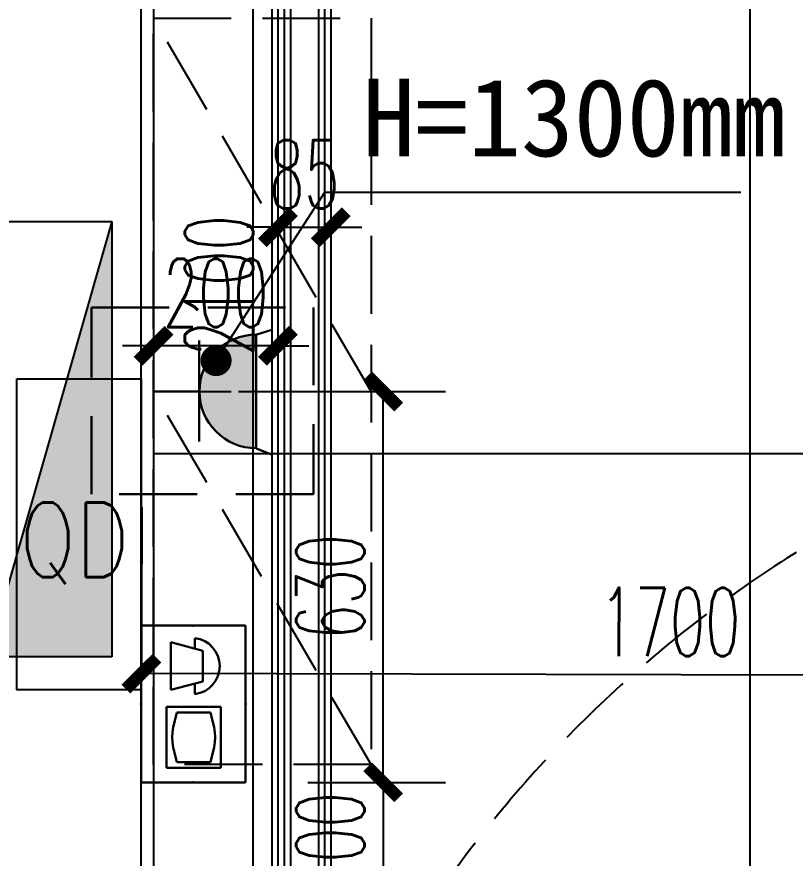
# Model space of a CAD drawing. Extents: x 184967 to 628822, y -100826 to 121332.
# Drawn here: x 202467 to 203719, y -19787 to -18434 of the extents above; entities that cross this region are included whole.
import ezdxf
from ezdxf.enums import TextEntityAlignment as Align

# ---------------------------------------------------------------- set-up
doc = ezdxf.new("R2010")
doc.units = 0
doc.header["$MEASUREMENT"] = 0
for name, pattern in [('CONTINOUS', [0]), ('DASH', [0.35, 0.25, -0.1]), ('DASHED2', [0.375, 0.25, -0.125])]:
    doc.linetypes.add(name, pattern=pattern)
for name, color, linetype in [('0-地面', 251, 'Continuous'), ('0-天花尺寸', 2, 'Continuous'), ('0-天花造型', 55, 'Continuous'), ('0-完成面', 47, 'Continuous'), ('0-标注', 83, 'Continuous'), ('E02-灯具开关连线', 6, 'Continuous'), ('EQUIP_消火栓', 7, 'Continuous'), ('P10-活动家具', 55, 'DASH'), ('TEL_TEXT', 7, 'Continuous'), ('WALL', 145, 'Continuous'), ('定位标注', 2, 'Continuous')]:
    doc.layers.add(name, color=color, linetype=linetype)
doc.layers.add('E-插座', color=60, linetype='Continuous', lineweight=30)
doc.styles.add('_HZTXT', font='SIMPLEX', dxfattribs={"width": 0.7, "bigfont": 'HZTXT'})
doc.styles.add('_TEL_DIM', font='SIMPLEX', dxfattribs={"width": 0.8, "height": 3.5, "bigfont": 'HZTXT'})
doc.styles.add('尺寸标注', font='txt.shx', dxfattribs={"width": 0.6, "height": 110})
doc.styles.add('文字标注', font='')
doc.styles.get('文字标注').set_extended_font_data('SimSun')
doc.dimstyles.new('1', dxfattribs={"dimscale": 0, "dimtxt": 2.5, "dimasz": 1, "dimexe": 1, "dimexo": 0.3, "dimgap": 0.5, "dimtad": 1, "dimdec": 0, "dimzin": 0, "dimdsep": 46, "dimtxsty": '尺寸标注', "dimblk": 'ARCHTICK', "dimcen": 0, "dimdle": 0.6, "dimclrd": 251, "dimclre": 251, "dimclrt": 2, "dimadec": 0, "dimazin": 0, "dimtfac": 1, "dimtdec": 0, "dimtix": 1, "dimtmove": 2, "dimatfit": 3, "dimldrblk": 'DOT', "dimfxl": 0, "dimtolj": 1, "dimtzin": 0, "dimlwe": 30, "dimarcsym": 0})
doc.dimstyles.new('1-50', dxfattribs={"dimscale": 50, "dimtxt": 110, "dimasz": 1, "dimexe": 2, "dimexo": 2, "dimgap": 0.6, "dimtad": 1, "dimdec": 0, "dimrnd": 5, "dimtxsty": '尺寸标注', "dimblk": 'ARCHTICK', "dimcen": 2.5, "dimclrd": 251, "dimclre": 251, "dimclrt": 50, "dimadec": 0, "dimazin": 0, "dimtfac": 1, "dimtdec": 0, "dimtix": 1, "dimtmove": 2, "dimatfit": 3, "dimldrblk": 'DOT', "dimfxl": 0, "dimarcsym": 0})

# ---------------------------------------------------------------- blocks, each defined once
blk = doc.blocks.new('*U220')
at = {"layer": '0-天花造型', "linetype": 'ByBlock'}
for points in [[(564977.2, -31462.6), (567937.2, -31462.6), (567937.2, -27962.6), (564977.2, -27962.6)], [(565062.2, -31377.6), (567852.2, -31377.6), (567852.2, -28047.6), (565062.2, -28047.6)]]:
    blk.add_lwpolyline(points, close=True, dxfattribs=at)
at = {"layer": '0-天花造型', "color": 250, "linetype": 'ByBlock'}
for points in [[(564987.2, -31452.6), (567927.2, -31452.6), (567927.2, -27972.6), (564987.2, -27972.6)], [(564997.2, -31442.6), (567917.2, -31442.6), (567917.2, -27982.6), (564997.2, -27982.6)], [(565042.2, -31397.6), (567872.2, -31397.6), (567872.2, -28027.6), (565042.2, -28027.6)], [(565052.2, -31387.6), (567862.2, -31387.6), (567862.2, -28037.6), (565052.2, -28037.6)]]:
    blk.add_lwpolyline(points, close=True, dxfattribs=at)
blk = doc.blocks.new('$equip$00001887')
at = {"color": 0, "linetype": 'Continuous'}
for p, q in [((-0.75, 0.5), (0.75, 0.5)), ((-0.75, -0.5), (-0.75, 0.5)), ((0.75, 0.5), (0.75, -0.5)), ((0.0271, 0.2627), (0.0271, -0.2564)), ((0.0271, 0.2627), (0.6103, 0.2627)), ((0.6103, -0.2564), (0.6103, 0.2627)), ((0.0811, 0.1655), (0.16, 0.185)), ((0.0811, 0.1655), (0.0811, -0.1592)), ((0.16, 0.185), (0.2222, 0.1989)), ((0.2222, 0.1989), (0.2732, 0.2073)), ((0.2732, 0.2073), (0.3187, 0.2101)), ((0.3187, 0.2101), (0.3642, 0.2073)), ((0.3642, 0.2073), (0.4152, 0.1989)), ((0.4152, 0.1989), (0.4774, 0.185)), ((0.4774, 0.185), (0.5563, 0.1655)), ((0.5563, -0.1592), (0.5563, 0.1655)), ((-0.5902, -0.2145), (-0.5102, 0.0905)), ((-0.5102, 0.0905), (-0.5102, 0.0905)), ((-0.5102, 0.0905), (-0.2152, 0.0905)), ((-0.2152, 0.0905), (-0.1352, -0.2145)), ((-0.6308, 0.0155), (-0.5328, 0.0155)), ((-0.1925, 0.0155), (-0.0945, 0.0155)), ((0.16, -0.1787), (0.0811, -0.1592)), ((0.5563, -0.1592), (0.4774, -0.1787)), ((-0.1352, -0.2145), (-0.5902, -0.2145)), ((0.2222, -0.1926), (0.16, -0.1787)), ((0.2732, -0.201), (0.2222, -0.1926)), ((0.3187, -0.2038), (0.2732, -0.201)), ((0.3642, -0.201), (0.3187, -0.2038)), ((0.4152, -0.1926), (0.3642, -0.201)), ((0.4774, -0.1787), (0.4152, -0.1926)), ((0.0271, -0.2564), (0.6103, -0.2564)), ((0.75, -0.5), (-0.75, -0.5))]:
    blk.add_line(p, q, dxfattribs=at)
blk.add_arc((-0.3627, -0.0174), 0.2701, 6.98974, 173.01026, dxfattribs=at)
for p in [(0, 0.5), (-0.75, 0), (0.75, 0), (0, -0.5)]:
    blk.add_point(p)
at = {"layer": 'TEL_TEXT', "style": '_TEL_DIM', "flags": 1}
blk.add_attdef('A', text='', height=0.00002, dxfattribs=at).set_placement((0, 0), align=Align.MIDDLE_CENTER)
blk = doc.blocks.new('_ArchTick')
at = {"color": 0, "linetype": 'ByBlock', "const_width": 0.4}
blk.add_lwpolyline([(-0.5, -0.5), (0.5, 0.5)], dxfattribs=at)
blk = doc.blocks.new('*D112')
at = {"layer": 'Defpoints', "color": 0, "linetype": 'ByBlock', "transparency": 16777216}
for p in [(202835.2, -19665), (202667.2, -19866.4), (203056.6, -19866.4)]:
    blk.add_point(p, dxfattribs=at)
at = {"layer": 'E-插座', "color": 251, "linetype": 'ByBlock', "lineweight": -2, "transparency": 16777216}
for p, q in [((203056.6, -19665), (203056.6, -19615)), ((202935.2, -19665), (203156.6, -19665)), ((203056.6, -19665), (203056.6, -19866.4)), ((202806.6, -19866.4), (203156.6, -19866.4)), ((203056.6, -19866.4), (203056.6, -19916.4))]:
    blk.add_line(p, q, dxfattribs=at)
at = {"layer": 'E-插座', "color": 251, "linetype": 'ByBlock', "lineweight": -2, "transparency": 16777216, "xscale": 50, "yscale": 50, "zscale": 50}
for p, rotation in [((203056.6, -19665), 270), ((203056.6, -19866.4), 90)]:
    blk.add_blockref('_ArchTick', p, dxfattribs=dict(at, rotation=rotation))
at = {"layer": 'E-插座', "color": 50, "linetype": 'ByBlock', "transparency": 16777216, "insert": (202971.6, -19765.7), "char_height": 110, "attachment_point": 5, "rotation": 90, "style": '尺寸标注'}
blk.add_mtext('200', dxfattribs=at)
blk = doc.blocks.new('_Dot')
at = {"color": 0, "linetype": 'ByBlock', "lineweight": -2}
blk.add_line((-0.5, 0), (-1, 0), dxfattribs=at)
at = {"color": 0, "linetype": 'ByBlock', "const_width": 0.5}
blk.add_lwpolyline([(-0.25, 0, 1), (0.25, 0, 1)], format="xyb", close=True, dxfattribs=at)
blk = doc.blocks.new('cc')
at = {"layer": 'E-插座'}
h = blk.add_hatch(color=60, dxfattribs=at)
edge = h.paths.add_edge_path()
edge.add_ellipse((454822.8, -194762.9), major_axis=(51.7, 51.7), ratio=1, start_angle=45.0973, end_angle=224.9032, ccw=False)
edge.add_line((454822.6, -194689.8), (454822.6, -194836.1))
at = {"layer": 'E-插座', "color": 60}
for p, q in [((454822.6, -194836.1), (454822.6, -194689.8)), ((454822.6, -194689.8), (454823.5, -194689.8)), ((454823.5, -194689.8), (454842.9, -194683.7)), ((454749.4, -194697.3), (454749.4, -194827.5)), ((454749.6, -194762.9), (454690.6, -194762.9)), ((454823.3, -194836.1), (454843.4, -194844.3))]:
    blk.add_line(p, q, dxfattribs=at)
at = {"layer": 'E-插座', "color": 60, "extrusion": (0, 0, -1)}
blk.add_ellipse((454822.8, -194762.9), major_axis=(51.7, 51.7), ratio=1, start_param=2.357884, end_param=5.496089, dxfattribs=at)
blk = doc.blocks.new('*D189')
at = {"layer": '0-天花尺寸', "color": 251, "linetype": 'ByBlock', "lineweight": -2, "transparency": 16777216}
for p, q in [((202887.2, -18772.5), (202837.2, -18772.5)), ((202887.2, -18772.5), (202972.2, -18772.5)), ((202972.2, -18772.5), (203022.2, -18772.5)), ((202887.2, -18780.9), (202887.2, -18872.5)), ((202972.2, -18780.9), (202972.2, -18872.5))]:
    blk.add_line(p, q, dxfattribs=at)
at = {"layer": 'Defpoints', "color": 0, "linetype": 'ByBlock', "transparency": 16777216}
for p in [(202887.2, -18680.9), (202972.2, -18680.9), (202972.2, -18772.5)]:
    blk.add_point(p, dxfattribs=at)
at = {"layer": '0-天花尺寸', "color": 251, "linetype": 'ByBlock', "lineweight": -2, "transparency": 16777216, "xscale": 50, "yscale": 50, "zscale": 50}
blk.add_blockref('_ArchTick', (202887.2, -18772.5), dxfattribs=at)
at = {"layer": '0-天花尺寸', "color": 251, "linetype": 'ByBlock', "lineweight": -2, "transparency": 16777216, "xscale": 50, "yscale": 50, "zscale": 50, "rotation": 180}
blk.add_blockref('_ArchTick', (202972.2, -18772.5), dxfattribs=at)
at = {"layer": '0-天花尺寸', "color": 50, "linetype": 'ByBlock', "transparency": 16777216, "insert": (202929.7, -18687.5), "char_height": 110, "attachment_point": 5, "style": '尺寸标注'}
blk.add_mtext('85', dxfattribs=at)
blk = doc.blocks.new('$TwtSys$00000434')
for p, q in [((-0.5, 0.5), (-0.5, -0.5)), ((-0.5, -0.5), (0.5, 0.5)), ((0.5, 0.5), (-0.5, 0.5)), ((0.5, -0.5), (0.5, 0.5)), ((-0.5, -0.5), (0.5, -0.5))]:
    blk.add_line(p, q)
blk.add_solid([(0.5, -0.5), (0.5, 0.5), (-0.5, -0.5)])
blk = doc.blocks.new('*D268')
at = {"layer": 'Defpoints', "color": 0, "linetype": 'ByBlock', "transparency": 16777216}
for p in [(202724.1, -19036.4), (203056.6, -19036.4), (202835.2, -19665)]:
    blk.add_point(p, dxfattribs=at)
at = {"layer": 'E-插座', "color": 251, "linetype": 'ByBlock', "lineweight": -2, "transparency": 16777216}
for p, q in [((202824.1, -19036.4), (203156.6, -19036.4)), ((203056.6, -19665), (203056.6, -19036.4)), ((202935.2, -19665), (203156.6, -19665))]:
    blk.add_line(p, q, dxfattribs=at)
at = {"layer": 'E-插座', "color": 251, "linetype": 'ByBlock', "lineweight": -2, "transparency": 16777216, "xscale": 50, "yscale": 50, "zscale": 50}
for p, rotation in [((203056.6, -19036.4), 90), ((203056.6, -19665), 270)]:
    blk.add_blockref('_ArchTick', p, dxfattribs=dict(at, rotation=rotation))
at = {"layer": 'E-插座', "color": 50, "linetype": 'ByBlock', "transparency": 16777216, "insert": (202971.6, -19350.7), "char_height": 110, "attachment_point": 5, "rotation": 90, "style": '尺寸标注'}
blk.add_mtext('630', dxfattribs=at)
blk = doc.blocks.new('*D281')
at = {"layer": '0-标注', "color": 251, "linetype": 'ByBlock', "lineweight": -2, "transparency": 16777216}
for p, q in [((202668.3, -19222.6), (202667.4, -19590.2)), ((204368.3, -19226.4), (204367.5, -19594)), ((204367.7, -19494), (202667.7, -19490.2))]:
    blk.add_line(p, q, dxfattribs=at)
at = {"layer": 'Defpoints', "color": 0, "linetype": 'ByBlock', "transparency": 16777216}
for p in [(202668.5, -19122.6), (204368.5, -19126.4, 6.9), (202667.7, -19490.2)]:
    blk.add_point(p, dxfattribs=at)
at = {"layer": '0-标注', "color": 251, "linetype": 'ByBlock', "lineweight": -2, "transparency": 16777216, "xscale": 49.99999999999999, "yscale": 49.99999999999999, "zscale": 49.99999999999999}
for p, rotation in [((202667.7, -19490.2), 179.8706567118953), ((204367.7, -19494), 359.8706567118953)]:
    blk.add_blockref('_ArchTick', p, dxfattribs=dict(at, rotation=rotation))
at = {"layer": '0-标注', "color": 50, "linetype": 'ByBlock', "transparency": 16777216, "insert": (203517.9, -19407.1), "char_height": 110, "attachment_point": 5, "rotation": 359.8707, "style": '尺寸标注'}
blk.add_mtext('1700', dxfattribs=at)
blk = doc.blocks.new('*D284')
at = {"layer": '0-天花尺寸', "color": 251, "linetype": 'ByBlock', "lineweight": -2, "transparency": 16777216}
for p, q in [((202687.2, -18842.5), (202687.2, -19063)), ((202887.2, -18842.5), (202887.2, -19063)), ((202687.2, -18963), (202637.2, -18963)), ((202887.2, -18963), (202687.2, -18963)), ((202887.2, -18963), (202937.2, -18963))]:
    blk.add_line(p, q, dxfattribs=at)
at = {"layer": 'Defpoints', "color": 0, "linetype": 'ByBlock', "transparency": 16777216}
for p in [(202687.2, -18742.5), (202887.2, -18742.5), (202687.2, -18963)]:
    blk.add_point(p, dxfattribs=at)
at = {"layer": '0-天花尺寸', "color": 251, "linetype": 'ByBlock', "lineweight": -2, "transparency": 16777216, "xscale": 50, "yscale": 50, "zscale": 50}
blk.add_blockref('_ArchTick', (202687.2, -18963), dxfattribs=at)
at = {"layer": '0-天花尺寸', "color": 251, "linetype": 'ByBlock', "lineweight": -2, "transparency": 16777216, "xscale": 50, "yscale": 50, "zscale": 50, "rotation": 180}
blk.add_blockref('_ArchTick', (202887.2, -18963), dxfattribs=at)
at = {"layer": '0-天花尺寸', "color": 50, "linetype": 'ByBlock', "transparency": 16777216, "insert": (202787.2, -18878), "char_height": 110, "attachment_point": 5, "style": '尺寸标注'}
blk.add_mtext('200', dxfattribs=at)
blk = doc.blocks.new('*D403')
at = {"layer": 'Defpoints', "color": 0, "linetype": 'ByBlock', "transparency": 16777216}
for p in [(202667.2, -17816.4), (202667.2, -19916.4), (202877.6, -19916.4)]:
    blk.add_point(p, dxfattribs=at)
at = {"layer": '定位标注', "color": 251, "lineweight": -2, "transparency": 16777216}
for p, q in [((202767.2, -17816.4), (202977.6, -17816.4)), ((202877.6, -17816.4), (202877.6, -19916.4)), ((202767.2, -19916.4), (202977.6, -19916.4))]:
    blk.add_line(p, q, dxfattribs=at)
at = {"layer": '定位标注', "color": 251, "linetype": 'ByBlock', "lineweight": -2, "transparency": 16777216, "xscale": 50, "yscale": 50, "zscale": 50}
for p, rotation in [((202877.6, -17816.4), 90), ((202877.6, -19916.4), 270)]:
    blk.add_blockref('_ArchTick', p, dxfattribs=dict(at, rotation=rotation))
at = {"layer": '定位标注', "color": 50, "linetype": 'ByBlock', "transparency": 16777216, "insert": (202792.6, -18866.4), "char_height": 110, "attachment_point": 5, "rotation": 90, "style": '尺寸标注'}
blk.add_mtext('2100', dxfattribs=at)

msp = doc.modelspace()

# ---------------------------------------------------------------- linework, layer by layer
at = {"layer": '0-地面', "linetype": 'ByBlock'}
for p, q in [((202847.2, -26096.4), (202847.2, -17836.4)), ((203647.2, -26096.4), (203647.2, -17836.4)), ((202687.2, -19136.4), (206047.2, -19136.4))]:
    msp.add_line(p, q, dxfattribs=at)
at = {"layer": '0-完成面', "linetype": 'ByBlock'}
msp.add_lwpolyline([(203467.2, -17836.4), (202687.2, -17836.4), (202687.2, -19916.4)], dxfattribs=at)
at = {"layer": 'E-插座', "color": 6, "linetype": 'DASHED2', "ltscale": 500}
msp.add_lwpolyline([(202587.2, -18901.4), (202944.6, -18901.4), (202944.6, -19201.4), (202587.2, -19201.4)], close=True, dxfattribs=at)
at = {"layer": 'E02-灯具开关连线', "linetype": 'DASH', "ltscale": 500}
msp.add_lwpolyline([(202813.6, -21275.4, -0.399121), (204367.2, -19036.4, -10.043653)], format="xyb", dxfattribs=at)
at = {"layer": 'P10-活动家具', "linetype": 'DASH', "ltscale": 500}
msp.add_lwpolyline([(203037.2, -18436.4), (203037.2, -19636.4), (202687.2, -19636.4), (202687.2, -18436.4)], close=True, dxfattribs=at)
msp.add_lwpolyline([(203037.2, -19636.4), (202687.2, -19036.4), (203037.2, -19036.4), (202687.2, -18436.4)], dxfattribs=at)
at = {"layer": 'P10-活动家具', "color": 47, "linetype": 'CONTINOUS'}
msp.add_lwpolyline([(202467.2, -19016.4), (202667.2, -19016.4), (202667.2, -19516.4), (202467.2, -19516.4)], close=True, dxfattribs=at)
at = {"layer": 'WALL'}
msp.add_line((202667.2, -19916.4), (202667.2, -18316.4), dxfattribs=at)

# ---------------------------------------------------------------- block references
at = {"layer": '0-天花造型', "linetype": 'ByBlock'}
msp.add_blockref('*U220', (-362089.9, 9926.2), dxfattribs=at)
at = {"layer": 'E-插座', "xscale": 1.25000000688963, "yscale": 1.25000000688963, "zscale": 1.25000000688963}
msp.add_blockref('cc', (-365676.1, 224417.2), dxfattribs=at)
at = {"layer": 'E-插座', "ltscale": 500, "xscale": 167.9999901084349, "yscale": 167.9999901084349, "zscale": 167.9999901084349, "rotation": 269.9999999967266}
msp.add_blockref('$equip$00001887', (202751.2, -19539), dxfattribs=at)
at = {"layer": 'EQUIP_消火栓', "xscale": 700, "yscale": -200, "zscale": 700, "rotation": 270}
msp.add_blockref('$TwtSys$00000434', (202520, -19113.1), dxfattribs=at)

# ---------------------------------------------------------------- texts
at = {"layer": 'E-插座', "color": 52, "style": '文字标注'}
msp.add_text('H=1300mm', height=125, dxfattribs=at).set_placement((203023.1, -18658.4, -6.9))
at = {"layer": 'P10-活动家具', "color": 52, "ltscale": 0.4, "style": '_HZTXT', "width": 0.8}
msp.add_text('QD', height=120, dxfattribs=at).set_placement((202471.5, -19334.9))

# ---------------------------------------------------------------- dimensions: what is measured, and where the dimension line sits
at = {"layer": '0-天花尺寸', "linetype": 'ByBlock'}
for base, p1, p2, picture, middle in [((202972.2, -18772.5), (202887.2, -18680.9), (202972.2, -18680.9), '*D189', (202929.7, -18687.5)), ((202687.2, -18963), (202887.2, -18742.5), (202687.2, -18742.5), '*D284', (202787.2, -18878))]:
    dim = msp.add_linear_dim(base=base, p1=p1, p2=p2, dimstyle='1-50', dxfattribs=at)
    dim.commit()
    dim.dimension.update_dxf_attribs({"geometry": picture, "text_midpoint": middle})
at = {"layer": '0-标注', "linetype": 'ByBlock'}
dim = msp.add_aligned_dim(p1=(204368.5, -19126.4), p2=(202668.5, -19122.6, -6.9), distance=367.6, dimstyle='1-50', dxfattribs=at)
dim.commit()
dim.dimension.update_dxf_attribs({"geometry": '*D281', "text_midpoint": (203517.9, -19407.1, -6.9)})
at = {"layer": 'E-插座', "linetype": 'ByBlock'}
for base, p2, picture, middle in [((203056.6, -19036.4), (202724.1, -19036.4), '*D268', (202971.6, -19350.7)), ((203056.6, -19866.4), (202667.2, -19866.4), '*D112', (202971.6, -19765.7))]:
    dim = msp.add_linear_dim(base=base, p1=(202835.2, -19665), p2=p2, angle=90, dimstyle='1-50', override={"dimfxl": 5, "dimfxlon": 1}, dxfattribs=at)
    dim.commit()
    dim.dimension.update_dxf_attribs({"geometry": picture, "text_midpoint": middle})
at = {"layer": '定位标注', "color": 1, "linetype": 'ByBlock'}
dim = msp.add_linear_dim(base=(202877.6, -19916.4), p1=(202667.2, -17816.4), p2=(202667.2, -19916.4), angle=90, dimstyle='1-50', override={"dimfxl": 5, "dimfxlon": 1}, dxfattribs=at)
dim.commit()
dim.dimension.update_dxf_attribs({"geometry": '*D403', "text_midpoint": (202792.6, -18866.4)})

# ---------------------------------------------------------------- leaders
at = {"layer": 'E-插座', "color": 251}
msp.add_leader([(202787.8, -18986.8, -6.9), (202962.5, -18716, -6.9), (203632.1, -18716, -6.9)], dimstyle='1', override={"dimscale": 50, "dimtad": 0}, dxfattribs=at)

doc.saveas('drawing.dxf')
